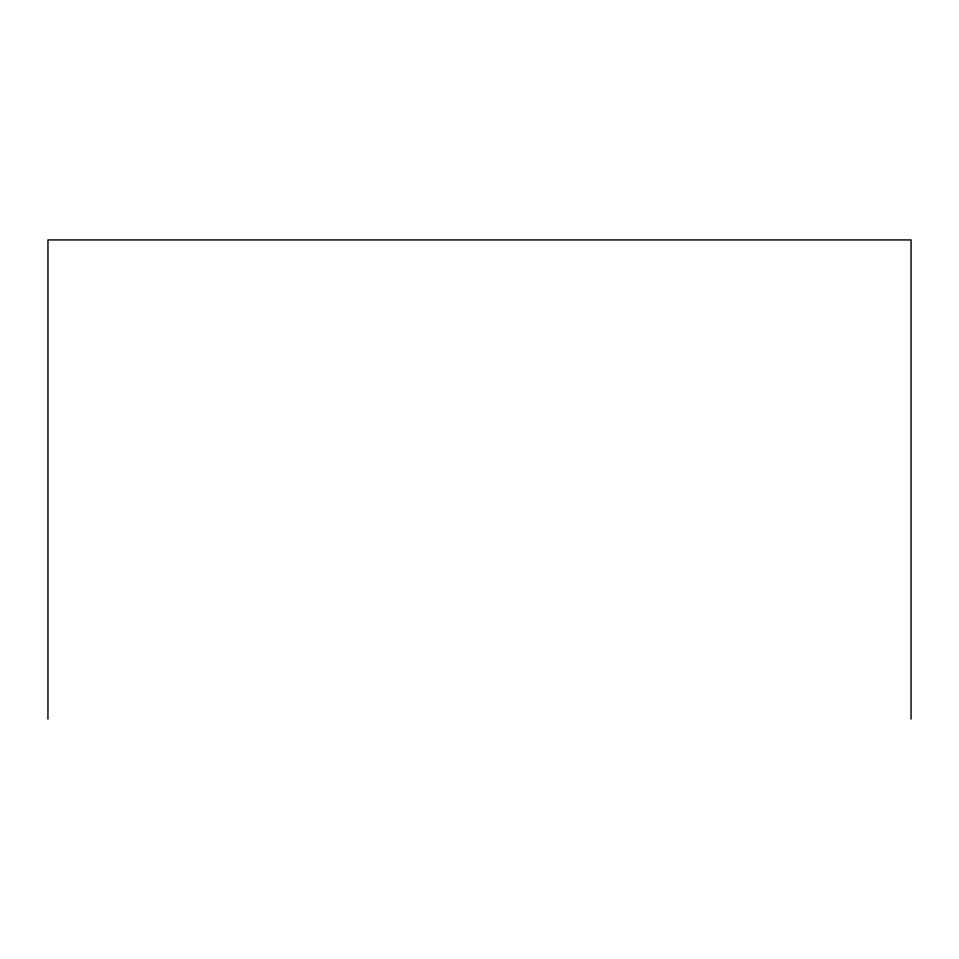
<?xml version="1.0" encoding="UTF-8"?>
<svg xmlns="http://www.w3.org/2000/svg" width="959" height="959" viewBox="0 0 959 959"><rect width="100%" height="100%" fill="white"/><g stroke="black" fill="none" stroke-linecap="round" stroke-linejoin="round"><path stroke-width="1.44" d="M911.05 719.07L911.05 239.93L47.95 239.93L47.95 719.07"/></g></svg>
